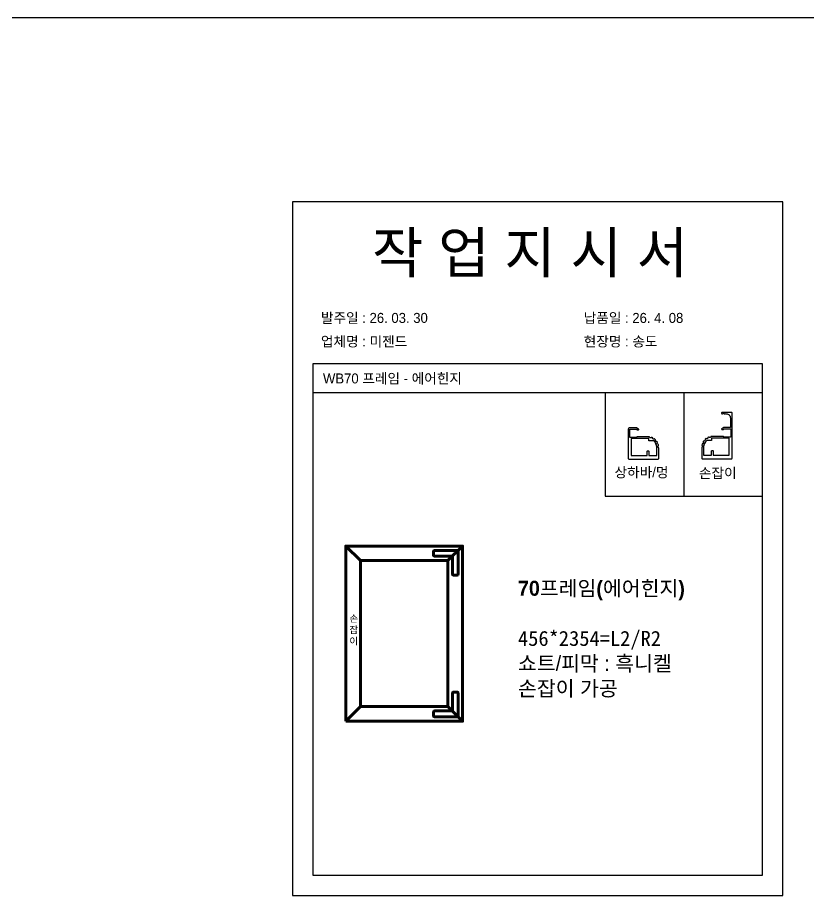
# Model space of a CAD drawing. Header units: millimetres. Extents: x -44117 to 256353, y -2095463 to 65325.
# Drawn here: x 118206 to 120915, y -827503 to -824497 of the extents above; entities that cross this region are included whole.
import ezdxf

# ---------------------------------------------------------------- set-up
doc = ezdxf.new("R2010")
doc.units = ezdxf.units.MM
doc.header["$LTSCALE"] = 10
doc.layers.add('Layer1', color=7, linetype='Continuous', lineweight=70)

msp = doc.modelspace()

# ---------------------------------------------------------------- linework, layer by layer
at = {"color": 1}
msp.add_line((104260.77588, -824496.50817), (196529.92274, -824496.50817), dxfattribs=at)
msp.add_line((104260.77588, -824496.50817), (196529.92274, -824496.50817), dxfattribs=at)
for p, q in [((120757.25509, -825682.33143), (119217.25509, -825682.33143)), ((120757.25509, -825782.33143), (119217.25509, -825782.33143)), ((120487.97531, -825782.33143), (120487.97531, -826135.34999))]:
    msp.add_line(p, q)
for points in [[(119147.25509, -827503.1617), (120827.25509, -827503.1617), (120827.25509, -825127.1617), (119147.25509, -825127.1617)], [(120757.25509, -825782.33143), (120218.69553, -825782.33143), (120218.69553, -826135.34999), (120757.25509, -826135.34999)]]:
    msp.add_lwpolyline(points, close=True)
msp.add_lwpolyline([(119217.25509, -825682.33143), (119217.25509, -827433.1617), (120757.25509, -827433.1617), (120757.25509, -825682.33143)])
at = {"color": 7}
for points in [[(120625.86822, -825853.15318, 0.2301863539), (120627.96681, -825853.15318, -0.2466321039), (120629.82661, -825853.13133, 0.118515719), (120630.91752, -825853.39359), (120632.94535, -825853.39359, -0.4173893777), (120647.01611, -825867.31277), (120647.01611, -825900.60009), (120625.21373, -825900.60009), (120617.84957, -825904.65744, 0.855700792), (120618.21611, -825907.00009), (120623.01611, -825907.00009, 0.4142135624), (120624.21611, -825905.80009), (120624.21611, -825905.40009, -0.4142135624), (120625.01611, -825904.60009), (120647.01611, -825904.60009, -0.4142135624), (120648.21611, -825905.80009), (120648.21611, -825932.20009, -0.4142135624), (120647.01611, -825933.40009), (120625.01611, -825933.40009, -0.4142135624), (120624.21611, -825932.60009), (120624.21611, -825932.20009, 0.4142135624), (120623.01611, -825931.00009), (120585.82624, -825931.00009, 0.0308511276), (120581.2979, -825931.27976, 0.4241230691), (120580.26034, -825932.65836, -0.4043730092), (120579.30268, -825934.02431, 0.022416536), (120576.30489, -825934.74401, -0.4043730092), (120574.83149, -825933.96172, 0.424123069), (120573.28114, -825933.20442, 0.022416536), (120570.23413, -825934.46653, 0.4241230691), (120569.67336, -825936.09828, -0.4043730092), (120569.18467, -825937.69331, 0.022416536), (120566.55601, -825939.30415, -0.4043730092), (120564.91298, -825939.01545, 0.424123069), (120563.20449, -825938.7743, 0.022416536), (120560.69663, -825940.91621, 0.4241230691), (120560.66754, -825942.64139, -0.4043730092), (120560.69566, -825944.30936, 0.022416536), (120558.69344, -825946.65367, -0.4043730092), (120557.0416, -825946.88682, 0.424123069), (120555.34222, -825947.18543, 0.022416536), (120553.61899, -825949.99748, 0.4241230691), (120554.12443, -825951.64721, -0.4043730092), (120554.66661, -825953.22486, 0.022416536), (120553.48681, -825956.07315, -0.4043730092), (120551.98787, -825956.80533, 0.4241230691), (120550.46393, -825957.61446, 0.022416536), (120549.69401, -825960.82139, 0.424123069), (120550.68452, -825962.23419, -0.4043730092), (120551.68768, -825963.56707, 0.022416536), (120551.44579, -825966.64054, -0.4043730092), (120550.24647, -825967.80009), (120550.22624, -825967.80009, 0.4142135624), (120549.02624, -825969.00009), (120549.02624, -826005.79359, 0.4142135624), (120551.02624, -826007.79359), (120651.01611, -826007.79359, 0.4142135624), (120653.01611, -826005.79359), (120653.01611, -825850.59359, 0.4142135624), (120651.01611, -825848.59359), (120619.01611, -825848.59359, 0.4142135624), (120617.01611, -825850.59359), (120617.01611, -825851.39359, 0.4142135624), (120619.01611, -825853.39359, 0.1244779229), (120619.96681, -825853.15318, -0.2466321039), (120621.82661, -825853.13133, 0.2404082058), (120624.00843, -825853.13133, -0.2466321039), (120625.86822, -825853.15318)], [(120582.21611, -825937.40009), (120582.21611, -825944.60009), (120566.18139, -825944.60009, 0.2205202393), (120555.42624, -825967.80009), (120555.42624, -825995.80009), (120583.01611, -825995.80009), (120583.01611, -825980.60009, -0.4142135624), (120583.81611, -825979.80009), (120587.41611, -825979.80009, -0.4142135624), (120588.21611, -825980.60009), (120588.21611, -825995.80009), (120643.01611, -825995.80009), (120643.01611, -825937.40009), (120582.21611, -825937.40009)], [(120582.21611, -825937.40009), (120582.21611, -825944.60009), (120566.18139, -825944.60009, 0.2205202393), (120555.42624, -825967.80009), (120555.42624, -825995.80009), (120583.01611, -825995.80009), (120583.01611, -825980.60009, -0.4142135624), (120583.81611, -825979.80009), (120587.41611, -825979.80009, -0.4142135624), (120588.21611, -825980.60009), (120588.21611, -825995.80009), (120643.01611, -825995.80009), (120643.01611, -825937.40009), (120582.21611, -825937.40009)]]:
    msp.add_lwpolyline(points, format="xyb", close=True, dxfattribs=at)
for points in [[(120299.61604, -826008.89672), (120399.60591, -826008.89672, 0.4142135624), (120401.60591, -826006.89672), (120401.60591, -825970.10322, 0.4142135624), (120400.40591, -825968.90322), (120400.38568, -825968.90322, -0.4043730092), (120399.18636, -825967.74367, 0.022416536), (120398.94447, -825964.67021, -0.4043730092), (120399.94763, -825963.33732, 0.424123069), (120400.93814, -825961.92453, 0.022416536), (120400.16822, -825958.7176, 0.424123069), (120398.64428, -825957.90847, -0.4043730092), (120397.14534, -825957.17628, 0.022416536), (120395.96554, -825954.32799, -0.4043730092), (120396.50772, -825952.75035, 0.424123069), (120397.01316, -825951.10062, 0.022416536), (120395.28993, -825948.28856, 0.424123069), (120393.59055, -825947.98996, -0.4043730092), (120391.93871, -825947.75681, 0.022416536), (120389.93649, -825945.4125, -0.4043730092), (120389.96461, -825943.74453, 0.4241230691), (120389.93552, -825942.01935, 0.022416536), (120387.42766, -825939.87743, 0.424123069), (120385.71917, -825940.11859, -0.4043730092), (120384.07614, -825940.40729, 0.022416536), (120381.44748, -825938.79644, -0.4043730092), (120380.95879, -825937.20142, 0.424123069), (120380.39802, -825935.56966, 0.022416536), (120377.35101, -825934.30755, 0.4241230691), (120375.80066, -825935.06485, -0.4043730092), (120374.32726, -825935.84715, 0.022416536), (120371.32947, -825935.12745, -0.4043730092), (120370.37181, -825933.7615, 0.424123069), (120369.33425, -825932.3829, 0.0308511276), (120364.80591, -825932.10322), (120327.61604, -825932.10322, 0.4142135624), (120326.41604, -825933.30322), (120326.41604, -825933.70322, -0.4142135624), (120325.61604, -825934.50322), (120303.61604, -825934.50322, -0.4142135624), (120302.41604, -825933.30322), (120302.41604, -825906.90322, -0.4142135624), (120303.61604, -825905.70322), (120325.61604, -825905.70322, -0.4142135624), (120326.41604, -825906.50322), (120326.41604, -825906.90322, 0.4142135624), (120327.61604, -825908.10322), (120332.41604, -825908.10322, 0.855700792), (120332.78258, -825905.76057), (120325.41842, -825901.70322), (120301.61604, -825901.70322, 0.4142135624), (120297.61604, -825905.70322), (120297.61604, -826006.89672, 0.4142135623), (120299.61604, -826008.89672)], [(120368.41604, -825945.70322), (120368.41604, -825938.50322), (120307.61604, -825938.50322), (120307.61604, -825996.90322), (120362.41604, -825996.90322), (120362.41604, -825981.70322, -0.4142135624), (120363.21604, -825980.90322), (120366.81604, -825980.90322, -0.4142135624), (120367.61604, -825981.70322), (120367.61604, -825996.90322), (120395.20591, -825996.90322), (120395.20591, -825968.90322, 0.2205202393), (120384.45076, -825945.70322), (120368.41604, -825945.70322)]]:
    msp.add_lwpolyline(points, format="xyb", close=True)
at = {"layer": 'Layer1'}
for p, q in [((119379.95692, -826356.44923), (119329.95692, -826306.44923)), ((119679.95692, -826356.44923), (119729.95692, -826306.44923)), ((119729.95692, -826306.44923), (119679.95692, -826356.44923)), ((119379.95692, -826856.44923), (119329.95692, -826906.44923)), ((119729.95692, -826906.44923), (119679.95692, -826856.44923))]:
    msp.add_line(p, q, dxfattribs=at)
for points in [[(119329.95692, -826906.44923), (119729.95692, -826906.44923), (119729.95692, -826306.44923), (119329.95692, -826306.44923)], [(119379.95692, -826856.44923), (119679.95692, -826856.44923), (119679.95692, -826356.44923), (119379.95692, -826356.44923)]]:
    msp.add_lwpolyline(points, close=True, dxfattribs=at)
for points in [[(119709.95692, -826406.44923), (119699.95692, -826406.44923, -0.4142135624), (119694.95692, -826401.44923), (119694.95692, -826341.44923), (119634.95692, -826341.44923, -0.4142135624), (119629.95692, -826336.44923), (119629.95692, -826326.44923, -0.4142135624), (119634.95692, -826321.44923), (119714.95692, -826321.44923), (119714.95692, -826401.44923, -0.4142135624)], [(119709.95692, -826806.44923), (119699.95692, -826806.44923, 0.4142135624), (119694.95692, -826811.44923), (119694.95692, -826871.44923), (119634.95692, -826871.44923, 0.4142135624), (119629.95692, -826876.44923), (119629.95692, -826886.44923, 0.4142135624), (119634.95692, -826891.44923), (119714.95692, -826891.44923), (119714.95692, -826811.44923, 0.4142135624)]]:
    msp.add_lwpolyline(points, format="xyb", close=True, dxfattribs=at)

# ---------------------------------------------------------------- texts
at = {"attachment_point": 1}
for s, width, heights, insert, char_height in [('{\\fGulim|b0|i0|c129|p50;작 업 지 시 서}', 3307.3198183, [-155.84554], (119420.0617, -825231.32422), 140), ('{\\fGulim|b0|i0|c129|p50;발주일 : 26. 03. 30}', 3307.3198183, [38.18216], (119244.85234, -825508.04464), 34.3), ('{\\fGulim|b0|i0|c129|p50;납품일 : 26. 4. 08}', 3307.3198183, [37.67976], (120144.83032, -825508.04464), 34.3), ('{\\fGulim|b0|i0|c129|p50;업체명 : 미젠드}', 3307.3198183, [36.11279], (119244.85234, -825588.70081), 34.3), ('{\\fGulim|b0|i0|c129|p50;현장명 : 송도}', 3307.3198183, [38.2735], (120144.83032, -825588.70081), 34.3), ('{\\fGulim|b0|i0|c129|p50;WB70 프레임 - 에어힌지}', 3307.3198183, [-38.22783], (119251.89454, -825715.36691), 34.3), ('{\\fGulim|b0|i0|c129|p50;상하바/멍}', 3307.3198183, [-41.60759], (120250.42287, -826036.89288), 34.3), ('{\\fGulim|b0|i0|c129|p50;손잡이}', 3307.3198183, [-38.18216], (120539.49801, -826039.37964), 34.3), ('{\\fGulim|b1|i0|c129|p50;70프레임(에어힌지)}\\P\\P456*2354=L2/R2\\P{\\fGulim|b0|i0|c129|p50;쇼트/피막 : 흑니켈\\P손잡이 가공}', 3307.3198183, [779.44612], (119919.704, -826425.50442), 51.45), ('{\\fGulim|b0|i0|c129|p50;손\\P잡\\P이}', 291.2862081, [-105.28252], (119342.39724, -826543.25429), 23.205)]:
    msp.add_mtext_dynamic_manual_height_columns(s, width=width, gutter_width=12.5, heights=heights, dxfattribs=dict(at, insert=insert, char_height=char_height))

doc.saveas('drawing.dxf')
